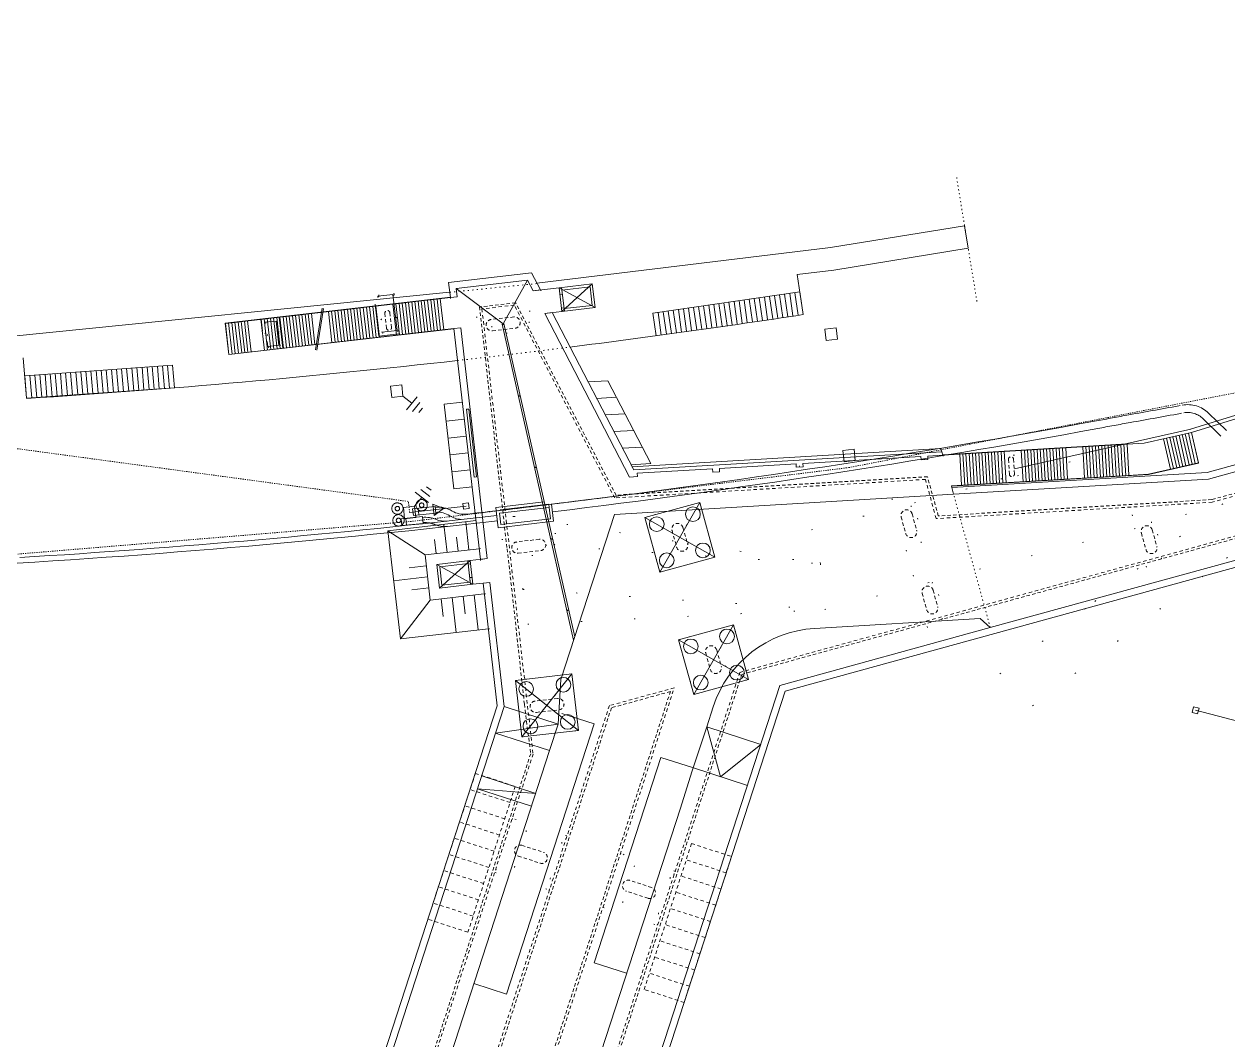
# Model space of a CAD drawing. Header units: metres. Extents: x 2698523 to 2699102, y 1261619 to 1261959.
# Drawn here: x 2698716.1 to 2698822.1, y 1261833.1 to 1261922.5 of the extents above; entities that cross this region are included whole.
import ezdxf

# ---------------------------------------------------------------- set-up
doc = ezdxf.new("R2010")
doc.units = ezdxf.units.M
for name, pattern in [('DGN Style 1', [4.594044, 0.007644, -4.5864]), ('DGN Style 2', [7.644, 4.5864, -3.0576]), ('DGN Style 3', [10.7016, 7.644, -3.0576]), ('DGN Style 4', [12.238044, 6.1152, -3.0576, 0.007644, -3.0576]), ('DGN Style 6', [14.538888, 0.007644, -3.0576, 5.3508, -3.0576, 0.007644, -3.0576]), ('LINIE_17', [0.25, 0, -0.25]), ('LINIE_21', [0.5, 0.3, -0.2]), ('LINIE_75', [0.55, 0.3, -0.25]), ('LINIE_9', [0.3, 0, -0.3]), ('PUNKT', [6.35, 0, -6.35]), ('VERDECKT', [9.525, 6.35, -3.175])]:
    doc.linetypes.add(name, pattern=pattern)
for name, color, linetype, lineweight, true_color in [('leitung', 7, 'Continuous', 5, 0x000000), ('masten', 7, 'Continuous', 5, 0x000000), ('querung_grueze', 7, 'Continuous', 5, 0x000000)]:
    doc.layers.add(name, color=color, linetype=linetype, lineweight=lineweight, true_color=true_color)

msp = doc.modelspace()

# ---------------------------------------------------------------- linework, layer by layer
at = {"layer": 'leitung', "linetype": 'DGN Style 2'}
for p, q in [((2698827.42, 1261881.46), (2698820.36, 1261888.31)), ((2698826.94, 1261880.97), (2698819.88, 1261887.81))]:
    msp.add_line(p, q, dxfattribs=at)
at = {"layer": 'leitung', "linetype": 'Continuous'}
for p, q in [((2698750.33, 1261879.89), (2698752.3, 1261880.1)), ((2698750.4, 1261879.29), (2698750.33, 1261879.89)), ((2698750.89, 1261879.35), (2698750.83, 1261879.94)), ((2698752.36, 1261879.5), (2698752.3, 1261880.1)), ((2698749.32, 1261879), (2698751.19, 1261879.2)), ((2698749.39, 1261878.4), (2698749.32, 1261879)), ((2698749.39, 1261878.4), (2698751.25, 1261878.6)), ((2698749.78, 1261878.44), (2698749.72, 1261879.04)), ((2698750.4, 1261879.29), (2698752.36, 1261879.5)), ((2698751.25, 1261878.6), (2698751.19, 1261879.2))]:
    msp.add_line(p, q, dxfattribs=at)
at = {"layer": 'leitung', "linetype": 'DGN Style 6', "ltscale": 0.005, "flags": 128}
for points in [[(2698788.7, 1261883.51), (2698825.41, 1261890.61), (2698860.37, 1261899.68), (2698890.02, 1261907.78), (2698919.22, 1261915.72)], [(2698788.73, 1261883.51), (2698788.7, 1261883.51), (2698750.19, 1261878.77), (2698710.41, 1261875.47), (2698710.27, 1261875.46)]]:
    msp.add_lwpolyline(points, dxfattribs=at)
at = {"layer": 'leitung', "linetype": 'DGN Style 3', "ltscale": 0.005, "flags": 128}
msp.add_lwpolyline([(2698750.07, 1261879.56), (2698749.96, 1261880.53), (2698709.73, 1261885.96)], dxfattribs=at)
at = {"layer": 'leitung', "linetype": 'Continuous', "flags": 128}
for points in [[(2698751.62, 1261880.2), (2698751.62, 1261880.25), (2698751.61, 1261880.3), (2698751.6, 1261880.35), (2698751.58, 1261880.4), (2698751.56, 1261880.45), (2698751.53, 1261880.49), (2698751.5, 1261880.53), (2698751.46, 1261880.57), (2698751.42, 1261880.6), (2698751.38, 1261880.63), (2698751.33, 1261880.65), (2698751.28, 1261880.67), (2698751.23, 1261880.69), (2698751.18, 1261880.7), (2698751.13, 1261880.7), (2698751.08, 1261880.7), (2698751.02, 1261880.69), (2698750.97, 1261880.68), (2698750.93, 1261880.66), (2698750.88, 1261880.63), (2698750.83, 1261880.61), (2698750.79, 1261880.57), (2698750.76, 1261880.54), (2698750.72, 1261880.5), (2698750.69, 1261880.45), (2698750.67, 1261880.41), (2698750.65, 1261880.36), (2698750.64, 1261880.31), (2698750.63, 1261880.26), (2698750.62, 1261880.2), (2698750.63, 1261880.15), (2698750.63, 1261880.1), (2698750.65, 1261880.05), (2698750.67, 1261880), (2698750.69, 1261879.95), (2698750.72, 1261879.91), (2698750.75, 1261879.87), (2698750.79, 1261879.83), (2698750.83, 1261879.8), (2698750.87, 1261879.77), (2698750.92, 1261879.74), (2698750.97, 1261879.73), (2698751.02, 1261879.71), (2698751.07, 1261879.7), (2698751.12, 1261879.7), (2698751.17, 1261879.7), (2698751.22, 1261879.71), (2698751.27, 1261879.72), (2698751.32, 1261879.74), (2698751.37, 1261879.76), (2698751.41, 1261879.79), (2698751.46, 1261879.83), (2698751.49, 1261879.86), (2698751.53, 1261879.9), (2698751.56, 1261879.95), (2698751.58, 1261879.99), (2698751.6, 1261880.04), (2698751.61, 1261880.09), (2698751.62, 1261880.14), (2698751.62, 1261880.2)], [(2698749.49, 1261879.9), (2698749.49, 1261879.95), (2698749.48, 1261880.01), (2698749.47, 1261880.06), (2698749.45, 1261880.11), (2698749.43, 1261880.15), (2698749.4, 1261880.2), (2698749.37, 1261880.24), (2698749.33, 1261880.28), (2698749.29, 1261880.31), (2698749.25, 1261880.34), (2698749.2, 1261880.36), (2698749.15, 1261880.38), (2698749.1, 1261880.39), (2698749.05, 1261880.4), (2698749, 1261880.41), (2698748.94, 1261880.4), (2698748.89, 1261880.4), (2698748.84, 1261880.38), (2698748.79, 1261880.37), (2698748.75, 1261880.34), (2698748.7, 1261880.31), (2698748.66, 1261880.28), (2698748.62, 1261880.24), (2698748.59, 1261880.2), (2698748.56, 1261880.16), (2698748.54, 1261880.11), (2698748.52, 1261880.07), (2698748.5, 1261880.01), (2698748.5, 1261879.96), (2698748.49, 1261879.91), (2698748.5, 1261879.86), (2698748.5, 1261879.81), (2698748.52, 1261879.76), (2698748.53, 1261879.71), (2698748.56, 1261879.66), (2698748.59, 1261879.62), (2698748.62, 1261879.58), (2698748.65, 1261879.54), (2698748.7, 1261879.5), (2698748.74, 1261879.48), (2698748.79, 1261879.45), (2698748.83, 1261879.43), (2698748.88, 1261879.42), (2698748.94, 1261879.41), (2698748.99, 1261879.41), (2698749.04, 1261879.41), (2698749.09, 1261879.42), (2698749.14, 1261879.43), (2698749.19, 1261879.45), (2698749.24, 1261879.47), (2698749.28, 1261879.5), (2698749.32, 1261879.53), (2698749.36, 1261879.57), (2698749.39, 1261879.61), (2698749.42, 1261879.65), (2698749.45, 1261879.7), (2698749.47, 1261879.75), (2698749.48, 1261879.8), (2698749.49, 1261879.85), (2698749.49, 1261879.9)], [(2698755.25, 1261880.4), (2698754.75, 1261880.34)], [(2698754.75, 1261880.34), (2698754.81, 1261879.85)], [(2698754.81, 1261879.85), (2698755.31, 1261879.9)], [(2698755.31, 1261879.9), (2698755.25, 1261880.4)], [(2698749.59, 1261878.89), (2698749.58, 1261878.94), (2698749.57, 1261878.99), (2698749.56, 1261879.04), (2698749.54, 1261879.09), (2698749.51, 1261879.14), (2698749.48, 1261879.18), (2698749.44, 1261879.22), (2698749.41, 1261879.25), (2698749.36, 1261879.28), (2698749.32, 1261879.31), (2698749.27, 1261879.33), (2698749.22, 1261879.35), (2698749.17, 1261879.36), (2698749.12, 1261879.37), (2698749.07, 1261879.37), (2698749.01, 1261879.36), (2698748.96, 1261879.35), (2698748.91, 1261879.33), (2698748.86, 1261879.31), (2698748.82, 1261879.29), (2698748.78, 1261879.26), (2698748.74, 1261879.22), (2698748.7, 1261879.18), (2698748.67, 1261879.14), (2698748.65, 1261879.1), (2698748.62, 1261879.05), (2698748.61, 1261879), (2698748.6, 1261878.95), (2698748.59, 1261878.89), (2698748.59, 1261878.84), (2698748.6, 1261878.79), (2698748.61, 1261878.74), (2698748.62, 1261878.69), (2698748.64, 1261878.64), (2698748.67, 1261878.6), (2698748.7, 1261878.55), (2698748.73, 1261878.51), (2698748.77, 1261878.48), (2698748.81, 1261878.45), (2698748.86, 1261878.42), (2698748.91, 1261878.4), (2698748.96, 1261878.38), (2698749.01, 1261878.37), (2698749.06, 1261878.37), (2698749.11, 1261878.37), (2698749.16, 1261878.37), (2698749.22, 1261878.38), (2698749.27, 1261878.4), (2698749.31, 1261878.42), (2698749.36, 1261878.45), (2698749.4, 1261878.48), (2698749.44, 1261878.51), (2698749.48, 1261878.55), (2698749.51, 1261878.59), (2698749.53, 1261878.64), (2698749.56, 1261878.68), (2698749.57, 1261878.73), (2698749.58, 1261878.79), (2698749.59, 1261878.84), (2698749.59, 1261878.89)]]:
    msp.add_lwpolyline(points, dxfattribs=at)
for points in [[(2698749.19, 1261879.9), (2698749.19, 1261879.94), (2698749.18, 1261879.98), (2698749.16, 1261880.01), (2698749.14, 1261880.04), (2698749.12, 1261880.06), (2698749.09, 1261880.08), (2698749.05, 1261880.1), (2698749.02, 1261880.1), (2698748.99, 1261880.1), (2698748.95, 1261880.1), (2698748.92, 1261880.09), (2698748.88, 1261880.07), (2698748.86, 1261880.05), (2698748.84, 1261880.02), (2698748.82, 1261879.99), (2698748.8, 1261879.96), (2698748.8, 1261879.92), (2698748.8, 1261879.89), (2698748.8, 1261879.86), (2698748.81, 1261879.82), (2698748.83, 1261879.79), (2698748.85, 1261879.77), (2698748.88, 1261879.74), (2698748.91, 1261879.73), (2698748.95, 1261879.71), (2698748.98, 1261879.71), (2698749.02, 1261879.71), (2698749.05, 1261879.72), (2698749.09, 1261879.73), (2698749.11, 1261879.75), (2698749.14, 1261879.78), (2698749.16, 1261879.8), (2698749.18, 1261879.83), (2698749.19, 1261879.87), (2698749.19, 1261879.9)], [(2698751.32, 1261880.2), (2698751.32, 1261880.23), (2698751.31, 1261880.27), (2698751.29, 1261880.3), (2698751.28, 1261880.33), (2698751.25, 1261880.35), (2698751.22, 1261880.37), (2698751.19, 1261880.39), (2698751.15, 1261880.4), (2698751.12, 1261880.4), (2698751.08, 1261880.39), (2698751.05, 1261880.38), (2698751.02, 1261880.37), (2698750.99, 1261880.34), (2698750.97, 1261880.32), (2698750.95, 1261880.29), (2698750.94, 1261880.25), (2698750.93, 1261880.22), (2698750.93, 1261880.19), (2698750.93, 1261880.15), (2698750.95, 1261880.11), (2698750.97, 1261880.09), (2698750.99, 1261880.06), (2698751.01, 1261880.04), (2698751.04, 1261880.02), (2698751.08, 1261880.01), (2698751.11, 1261880), (2698751.15, 1261880), (2698751.18, 1261880.01), (2698751.22, 1261880.03), (2698751.25, 1261880.05), (2698751.27, 1261880.07), (2698751.29, 1261880.1), (2698751.31, 1261880.13), (2698751.32, 1261880.16), (2698751.32, 1261880.2)], [(2698757.87, 1261878.22), (2698762.74, 1261878.79), (2698762.56, 1261880.28), (2698757.69, 1261879.71), (2698757.87, 1261878.22)], [(2698758.09, 1261878.5), (2698762.46, 1261879.01), (2698762.34, 1261880.01), (2698757.97, 1261879.49), (2698758.09, 1261878.5)], [(2698749.29, 1261878.88), (2698749.28, 1261878.91), (2698749.27, 1261878.95), (2698749.25, 1261878.98), (2698749.23, 1261879), (2698749.2, 1261879.03), (2698749.18, 1261879.04), (2698749.14, 1261879.06), (2698749.11, 1261879.06), (2698749.07, 1261879.06), (2698749.04, 1261879.06), (2698749, 1261879.04), (2698748.97, 1261879.03), (2698748.95, 1261879), (2698748.93, 1261878.97), (2698748.91, 1261878.94), (2698748.9, 1261878.91), (2698748.89, 1261878.87), (2698748.89, 1261878.84), (2698748.9, 1261878.81), (2698748.92, 1261878.77), (2698748.94, 1261878.74), (2698748.96, 1261878.72), (2698748.99, 1261878.7), (2698749.02, 1261878.68), (2698749.06, 1261878.67), (2698749.09, 1261878.67), (2698749.13, 1261878.67), (2698749.16, 1261878.68), (2698749.19, 1261878.7), (2698749.22, 1261878.72), (2698749.25, 1261878.74), (2698749.26, 1261878.77), (2698749.28, 1261878.8), (2698749.28, 1261878.84), (2698749.29, 1261878.88)]]:
    msp.add_lwpolyline(points, close=True, dxfattribs=at)
at = {"layer": 'leitung', "linetype": 'DGN Style 2', "flags": 128}
for points in [[(2698757.69, 1261879.71), (2698757.66, 1261880.01), (2698762.53, 1261880.58), (2698762.56, 1261880.28)], [(2698762.34, 1261880.01), (2698762.31, 1261880.3), (2698757.94, 1261879.79), (2698757.97, 1261879.49)]]:
    msp.add_lwpolyline(points, dxfattribs=at)
at = {"layer": 'leitung', "linetype": 'DGN Style 2'}
for centre, radius, start, end in [((2698667.6, 1262661.52), 786.98, 280.46138, 280.67223), ((2698677.61, 1262652.09), 775.9, 280.07453, 280.42816), ((2698677.61, 1262652.09), 776.59, 280.07517, 280.42816), ((2698667.6, 1262661.52), 787.66, 280.46138, 280.67234), ((2698753.16, 1261880.53), 2.21, 245.7689, 276.2524)]:
    msp.add_arc(centre, radius, start, end, dxfattribs=at)
at = {"layer": 'leitung', "linetype": 'DGN Style 2', "extrusion": (0, 0, -1)}
for centre, radius, start, end in [((-2698818.53, 1261886.41), 2.64, 79.5718, 134.1136), ((-2698818.53, 1261886.41), 1.95, 79.5718, 134.1136), ((-2698751.45, 1261876.73), 1.95, 101.9893, 114.2311)]:
    msp.add_arc(centre, radius, start, end, dxfattribs=at)
at = {"layer": 'leitung', "linetype": 'Continuous'}
for centre, radius, start, end in [((2698667.6, 1262661.52), 786.98, 276.93076, 280.46138), ((2698667.6, 1262661.52), 787.66, 276.9306, 280.46138), ((2698667.6, 1262661.52), 786.98, 276.38074, 276.57401), ((2698667.6, 1262661.52), 787.88, 272.91565, 276.57421), ((2698667.6, 1262661.52), 787.4, 273.50665, 276.57411), ((2698753.17, 1261880.74), 1.95, 246.8381, 276.2546)]:
    msp.add_arc(centre, radius, start, end, dxfattribs=at)
at = {"layer": 'leitung', "linetype": 'Continuous', "extrusion": (0, 0, -1)}
for centre, radius, start, end in [((-2698752.56, 1261877.63), 2.41, 83.913, 121.4498), ((-2698754.84, 1261881.35), 1.95, 263.6193, 301.4498), ((-2698751.45, 1261876.73), 2.41, 83.913, 113.1619), ((-2698751.45, 1261876.73), 1.95, 83.913, 101.9893), ((-2698752.56, 1261877.63), 1.95, 83.913, 122.6681), ((-2698754.81, 1261881.14), 2.21, 275.8428, 302.6681)]:
    msp.add_arc(centre, radius, start, end, dxfattribs=at)
at = {"layer": 'masten', "linetype": 'Continuous'}
for p, q in [((2698749.8, 1261888.58), (2698750.73, 1261889.75)), ((2698750.33, 1261888.46), (2698750.96, 1261889.24)), ((2698750.88, 1261888.35), (2698751.2, 1261888.74)), ((2698751.96, 1261881.51), (2698751.56, 1261881.83)), ((2698751.72, 1261880.43), (2698750.55, 1261881.36)), ((2698751.84, 1261880.97), (2698751.06, 1261881.59)), ((2698750.06, 1261879.56), (2698755.03, 1261880.12))]:
    msp.add_line(p, q, dxfattribs=at)
at = {"layer": 'masten'}
msp.add_line((2698825.02, 1261860.64), (2698819.22, 1261862.15), dxfattribs=at)
at = {"layer": 'masten', "linetype": 'Continuous', "flags": 128}
for points in [[(2698786.72, 1261894.7), (2698787.71, 1261894.81), (2698787.61, 1261895.8), (2698786.61, 1261895.69), (2698786.72, 1261894.7)], [(2698748.49, 1261889.69), (2698749.48, 1261889.79), (2698749.38, 1261890.79), (2698748.38, 1261890.68), (2698748.49, 1261889.69)], [(2698788.29, 1261884.02), (2698789.28, 1261884.13), (2698789.18, 1261885.12), (2698788.18, 1261885.02), (2698788.29, 1261884.02)], [(2698749.62, 1261879.01), (2698750.62, 1261879.12), (2698750.51, 1261880.11), (2698749.52, 1261880), (2698749.62, 1261879.01)], [(2698753.04, 1261879.9), (2698752.12, 1261880.3), (2698752.23, 1261879.3), (2698753.04, 1261879.9)]]:
    msp.add_lwpolyline(points, close=True, dxfattribs=at)
for points in [[(2698749.48, 1261889.79), (2698750.26, 1261889.17)], [(2698750.51, 1261880.11), (2698751.13, 1261880.89)], [(2698752.98, 1261879.89), (2698752.98, 1261879.89)], [(2698752.98, 1261879.89), (2698752.98, 1261879.89)], [(2698819.04, 1261862.46), (2698818.91, 1261861.97)], [(2698818.91, 1261861.97), (2698819.39, 1261861.84)], [(2698819.53, 1261862.33), (2698819.04, 1261862.46)], [(2698819.39, 1261861.84), (2698819.53, 1261862.33)]]:
    msp.add_lwpolyline(points, dxfattribs=at)
at = {"layer": 'querung_grueze', "linetype": 'LINIE_17'}
for p, q in [((2698798.89, 1261904.8), (2698798.16, 1261909.29)), ((2698798.89, 1261904.8), (2698799.98, 1261898.14)), ((2698801.16, 1261869.43), (2698797.93, 1261881.16))]:
    msp.add_line(p, q, dxfattribs=at)
at = {"layer": 'querung_grueze', "linetype": 'Continuous'}
for p, q in [((2698799.22, 1261902.83), (2698798.89, 1261904.8)), ((2698753.5, 1261899.81), (2698760.79, 1261900.65)), ((2698753.65, 1261898.48), (2698753.5, 1261899.81)), ((2698754.16, 1261899.28), (2698760.45, 1261900)), ((2698758.29, 1261896.16), (2698760.45, 1261900)), ((2698760.45, 1261900), (2698760.93, 1261899.08)), ((2698760.79, 1261900.65), (2698761.57, 1261899.15)), ((2698784.68, 1261896.98), (2698784.17, 1261900.51)), ((2698882.09, 1261900.11), (2698820.25, 1261883.08)), ((2698714.61, 1261895.03), (2698753.59, 1261898.94)), ((2698758.29, 1261896.16), (2698754.16, 1261899.28)), ((2698754.16, 1261899.28), (2698754.24, 1261898.54)), ((2698763.21, 1261899.34), (2698760.93, 1261899.08)), ((2698760.93, 1261899.08), (2698761.57, 1261899.15)), ((2698763.51, 1261898.75), (2698763.28, 1261898.73)), ((2698763.31, 1261898.73), (2698763.51, 1261898.75)), ((2698763.68, 1261897.28), (2698763.44, 1261899.37)), ((2698771.48, 1261897.1), (2698784.4, 1261898.97)), ((2698782.61, 1261898.71), (2698782.9, 1261896.73)), ((2698783.06, 1261898.77), (2698783.35, 1261896.79)), ((2698783.51, 1261898.84), (2698783.79, 1261896.86)), ((2698783.95, 1261898.9), (2698784.24, 1261896.92)), ((2698784.4, 1261898.97), (2698784.68, 1261896.99)), ((2698882.25, 1261899.53), (2698820.35, 1261882.49)), ((2698733.84, 1261896.22), (2698753.65, 1261898.5)), ((2698733.86, 1261896.2), (2698753.65, 1261898.48)), ((2698753.65, 1261898.48), (2698754.24, 1261898.54)), ((2698775.49, 1261897.68), (2698775.77, 1261895.7)), ((2698775.93, 1261897.74), (2698776.22, 1261895.76)), ((2698776.38, 1261897.81), (2698776.67, 1261895.83)), ((2698776.82, 1261897.87), (2698777.11, 1261895.89)), ((2698777.27, 1261897.94), (2698777.56, 1261895.96)), ((2698777.72, 1261898), (2698778, 1261896.02)), ((2698778.16, 1261898.06), (2698778.45, 1261896.08)), ((2698778.61, 1261898.13), (2698778.89, 1261896.15)), ((2698779.05, 1261898.19), (2698779.34, 1261896.21)), ((2698779.5, 1261898.26), (2698779.78, 1261896.28)), ((2698779.94, 1261898.32), (2698780.23, 1261896.34)), ((2698780.39, 1261898.39), (2698780.67, 1261896.41)), ((2698780.83, 1261898.45), (2698781.12, 1261896.47)), ((2698781.28, 1261898.51), (2698781.56, 1261896.54)), ((2698781.72, 1261898.58), (2698782.01, 1261896.6)), ((2698782.17, 1261898.64), (2698782.46, 1261896.66)), ((2698737.26, 1261896.59), (2698737.57, 1261893.86)), ((2698737.54, 1261896.63), (2698737.85, 1261893.89)), ((2698737.82, 1261896.66), (2698738.13, 1261893.93)), ((2698738.09, 1261896.69), (2698738.41, 1261893.96)), ((2698738.37, 1261896.72), (2698738.68, 1261893.99)), ((2698738.65, 1261896.75), (2698738.96, 1261894.02)), ((2698738.93, 1261896.79), (2698739.24, 1261894.05)), ((2698739.2, 1261896.82), (2698739.52, 1261894.09)), ((2698739.48, 1261896.85), (2698739.8, 1261894.12)), ((2698739.76, 1261896.88), (2698740.07, 1261894.15)), ((2698740.04, 1261896.91), (2698740.35, 1261894.18)), ((2698740.32, 1261896.95), (2698740.63, 1261894.21)), ((2698740.59, 1261896.98), (2698740.91, 1261894.25)), ((2698740.87, 1261897.01), (2698741.19, 1261894.28)), ((2698741.15, 1261897.04), (2698741.46, 1261894.31)), ((2698741.43, 1261897.07), (2698741.74, 1261894.34)), ((2698763.45, 1261897.26), (2698761.96, 1261897.08)), ((2698761.96, 1261897.08), (2698762.6, 1261897.16)), ((2698761.96, 1261897.08), (2698769.42, 1261882.68)), ((2698762.6, 1261897.16), (2698769.78, 1261883.3)), ((2698763.64, 1261897.58), (2698763.42, 1261897.55)), ((2698771.48, 1261897.1), (2698771.77, 1261895.12)), ((2698771.93, 1261897.16), (2698772.21, 1261895.18)), ((2698772.37, 1261897.23), (2698772.66, 1261895.25)), ((2698772.82, 1261897.29), (2698773.1, 1261895.31)), ((2698773.26, 1261897.36), (2698773.55, 1261895.38)), ((2698773.71, 1261897.42), (2698773.99, 1261895.44)), ((2698774.15, 1261897.48), (2698774.44, 1261895.51)), ((2698774.6, 1261897.55), (2698774.88, 1261895.57)), ((2698775.04, 1261897.61), (2698775.33, 1261895.63)), ((2698733.84, 1261896.22), (2698734.15, 1261893.45)), ((2698733.86, 1261896.2), (2698734.17, 1261893.47)), ((2698734.14, 1261896.24), (2698734.45, 1261893.5)), ((2698734.15, 1261893.45), (2698753.96, 1261895.72)), ((2698734.17, 1261893.47), (2698753.96, 1261895.74)), ((2698734.42, 1261896.27), (2698734.73, 1261893.54)), ((2698734.7, 1261896.3), (2698735.01, 1261893.57)), ((2698734.97, 1261896.33), (2698735.29, 1261893.6)), ((2698735.25, 1261896.36), (2698735.57, 1261893.63)), ((2698735.53, 1261896.4), (2698735.84, 1261893.66)), ((2698735.81, 1261896.43), (2698736.12, 1261893.7)), ((2698736.98, 1261896.56), (2698737.29, 1261893.83)), ((2698754.56, 1261895.81), (2698753.96, 1261895.74)), ((2698756.3, 1261875.43), (2698753.96, 1261895.74)), ((2698754.56, 1261895.81), (2698756.89, 1261875.5)), ((2698758.22, 1261896.14), (2698764.49, 1261868.33)), ((2698758.37, 1261896.18), (2698764.59, 1261868.61)), ((2698716.37, 1261889.61), (2698716.06, 1261893.17)), ((2698729.21, 1261892.53), (2698716.2, 1261891.6)), ((2698727.14, 1261890.38), (2698726.97, 1261892.37)), ((2698727.59, 1261890.41), (2698727.42, 1261892.41)), ((2698728.04, 1261890.44), (2698727.87, 1261892.44)), ((2698728.49, 1261890.48), (2698728.32, 1261892.47)), ((2698728.94, 1261890.51), (2698728.77, 1261892.5)), ((2698729.39, 1261890.54), (2698729.21, 1261892.53)), ((2698716.37, 1261889.61), (2698716.2, 1261891.6)), ((2698716.82, 1261889.64), (2698716.65, 1261891.63)), ((2698717.27, 1261889.67), (2698717.09, 1261891.66)), ((2698717.71, 1261889.7), (2698717.54, 1261891.7)), ((2698718.16, 1261889.74), (2698717.99, 1261891.73)), ((2698718.61, 1261889.77), (2698718.44, 1261891.76)), ((2698719.06, 1261889.8), (2698718.89, 1261891.79)), ((2698719.51, 1261889.83), (2698719.34, 1261891.83)), ((2698719.96, 1261889.86), (2698719.79, 1261891.86)), ((2698720.41, 1261889.9), (2698720.24, 1261891.89)), ((2698720.86, 1261889.93), (2698720.69, 1261891.92)), ((2698721.31, 1261889.96), (2698721.13, 1261891.95)), ((2698721.75, 1261889.99), (2698721.58, 1261891.99)), ((2698722.2, 1261890.03), (2698722.03, 1261892.02)), ((2698722.65, 1261890.06), (2698722.48, 1261892.05)), ((2698723.1, 1261890.09), (2698722.93, 1261892.08)), ((2698723.55, 1261890.12), (2698723.38, 1261892.12)), ((2698724, 1261890.15), (2698723.83, 1261892.15)), ((2698724.45, 1261890.19), (2698724.28, 1261892.18)), ((2698724.9, 1261890.22), (2698724.73, 1261892.21)), ((2698725.35, 1261890.25), (2698725.17, 1261892.24)), ((2698725.79, 1261890.28), (2698725.62, 1261892.28)), ((2698726.24, 1261890.32), (2698726.07, 1261892.31)), ((2698726.69, 1261890.35), (2698726.52, 1261892.34)), ((2698884.4, 1261891.72), (2698783.12, 1261863.84)), ((2698884.24, 1261892.3), (2698801.16, 1261869.43)), ((2698716.37, 1261889.61), (2698729.39, 1261890.54)), ((2698765.76, 1261891.05), (2698767.52, 1261891.16)), ((2698765.76, 1261891.05), (2698767.52, 1261891.16)), ((2698767.52, 1261891.16), (2698771.3, 1261883.87)), ((2698767.52, 1261891.16), (2698771.3, 1261883.87)), ((2698753.12, 1261889.09), (2698754.71, 1261889.27)), ((2698768.28, 1261889.7), (2698766.52, 1261889.59)), ((2698768.28, 1261889.7), (2698766.52, 1261889.59)), ((2698753.97, 1261881.64), (2698753.12, 1261889.09)), ((2698755.27, 1261888.66), (2698755.07, 1261888.64)), ((2698755.07, 1261888.64), (2698755.76, 1261882.68)), ((2698755.96, 1261882.7), (2698755.27, 1261888.66)), ((2698769.03, 1261888.24), (2698767.27, 1261888.14)), ((2698769.03, 1261888.24), (2698767.27, 1261888.14)), ((2698753.29, 1261887.6), (2698754.88, 1261887.78)), ((2698753.46, 1261886.11), (2698755.05, 1261886.29)), ((2698769.79, 1261886.78), (2698768.03, 1261886.68)), ((2698769.79, 1261886.78), (2698768.03, 1261886.68)), ((2698814.69, 1261885.66), (2698818.86, 1261886.6)), ((2698817.01, 1261883.37), (2698816.4, 1261886.05)), ((2698817.28, 1261883.43), (2698816.67, 1261886.11)), ((2698817.56, 1261883.49), (2698816.95, 1261886.17)), ((2698817.83, 1261883.55), (2698817.22, 1261886.23)), ((2698818.1, 1261883.61), (2698817.49, 1261886.3)), ((2698818.37, 1261883.68), (2698817.77, 1261886.36)), ((2698818.65, 1261883.74), (2698818.04, 1261886.42)), ((2698818.92, 1261883.8), (2698818.31, 1261886.48)), ((2698819.19, 1261883.86), (2698818.59, 1261886.54)), ((2698819.47, 1261883.92), (2698818.86, 1261886.6)), ((2698770.54, 1261885.32), (2698768.78, 1261885.22)), ((2698770.54, 1261885.32), (2698768.78, 1261885.22)), ((2698796.82, 1261885.2), (2698769.63, 1261883.59)), ((2698796.98, 1261884.61), (2698796.82, 1261885.2)), ((2698813.2, 1261885.59), (2698796.98, 1261884.63)), ((2698813.2, 1261885.57), (2698796.98, 1261884.61)), ((2698804.04, 1261882.27), (2698803.88, 1261885.02)), ((2698804.32, 1261882.29), (2698804.16, 1261885.04)), ((2698804.6, 1261882.31), (2698804.44, 1261885.05)), ((2698804.88, 1261882.32), (2698804.71, 1261885.07)), ((2698805.16, 1261882.34), (2698804.99, 1261885.09)), ((2698805.44, 1261882.36), (2698805.27, 1261885.1)), ((2698805.72, 1261882.37), (2698805.55, 1261885.12)), ((2698806, 1261882.39), (2698805.83, 1261885.13)), ((2698806.27, 1261882.41), (2698806.11, 1261885.15)), ((2698806.55, 1261882.42), (2698806.39, 1261885.17)), ((2698806.83, 1261882.44), (2698806.67, 1261885.18)), ((2698807.11, 1261882.46), (2698806.95, 1261885.2)), ((2698807.39, 1261882.47), (2698807.23, 1261885.22)), ((2698807.67, 1261882.49), (2698807.51, 1261885.23)), ((2698807.95, 1261882.51), (2698807.79, 1261885.25)), ((2698809.45, 1261882.59), (2698809.29, 1261885.34)), ((2698809.73, 1261882.61), (2698809.57, 1261885.36)), ((2698810.01, 1261882.63), (2698809.85, 1261885.37)), ((2698810.29, 1261882.64), (2698810.13, 1261885.39)), ((2698810.57, 1261882.66), (2698810.4, 1261885.41)), ((2698810.85, 1261882.68), (2698810.68, 1261885.42)), ((2698811.13, 1261882.69), (2698810.96, 1261885.44)), ((2698811.41, 1261882.71), (2698811.24, 1261885.46)), ((2698811.69, 1261882.73), (2698811.52, 1261885.47)), ((2698811.96, 1261882.74), (2698811.8, 1261885.49)), ((2698812.24, 1261882.76), (2698812.08, 1261885.51)), ((2698812.52, 1261882.78), (2698812.36, 1261885.52)), ((2698812.8, 1261882.79), (2698812.64, 1261885.54)), ((2698813.08, 1261882.81), (2698812.92, 1261885.56)), ((2698814.69, 1261885.66), (2698813.2, 1261885.57)), ((2698813.2, 1261885.57), (2698813.2, 1261885.59)), ((2698813.36, 1261882.83), (2698813.2, 1261885.57)), ((2698753.63, 1261884.62), (2698755.22, 1261884.8)), ((2698796.9, 1261884.91), (2698769.78, 1261883.3)), ((2698795.05, 1261884.5), (2698784.67, 1261883.88)), ((2698784.69, 1261883.58), (2698784.67, 1261883.88)), ((2698795.07, 1261884.2), (2698795.05, 1261884.5)), ((2698795.67, 1261884.23), (2698795.07, 1261884.2)), ((2698796.98, 1261884.61), (2698795.65, 1261884.53)), ((2698795.67, 1261884.23), (2698795.65, 1261884.53)), ((2698798.63, 1261881.95), (2698798.47, 1261884.7)), ((2698798.91, 1261881.97), (2698798.75, 1261884.71)), ((2698799.19, 1261881.99), (2698799.02, 1261884.73)), ((2698799.47, 1261882), (2698799.3, 1261884.75)), ((2698799.75, 1261882.02), (2698799.58, 1261884.76)), ((2698800.03, 1261882.04), (2698799.86, 1261884.78)), ((2698800.31, 1261882.05), (2698800.14, 1261884.8)), ((2698800.58, 1261882.07), (2698800.42, 1261884.81)), ((2698800.86, 1261882.09), (2698800.7, 1261884.83)), ((2698801.14, 1261882.1), (2698800.98, 1261884.85)), ((2698801.42, 1261882.12), (2698801.26, 1261884.86)), ((2698801.7, 1261882.14), (2698801.54, 1261884.88)), ((2698801.98, 1261882.15), (2698801.82, 1261884.9)), ((2698802.26, 1261882.17), (2698802.1, 1261884.91)), ((2698802.54, 1261882.18), (2698802.38, 1261884.93)), ((2698815.08, 1261882.93), (2698819.47, 1261883.92)), ((2698815.08, 1261882.91), (2698819.47, 1261883.9)), ((2698819.47, 1261883.92), (2698819.47, 1261883.9)), ((2698753.8, 1261883.13), (2698755.39, 1261883.31)), ((2698771.3, 1261883.87), (2698769.54, 1261883.76)), ((2698771.3, 1261883.87), (2698769.54, 1261883.76)), ((2698776.72, 1261883.41), (2698770.09, 1261883.02)), ((2698770.11, 1261882.72), (2698770.09, 1261883.02)), ((2698776.74, 1261883.11), (2698776.72, 1261883.41)), ((2698777.34, 1261883.14), (2698776.74, 1261883.11)), ((2698784.07, 1261883.84), (2698777.32, 1261883.44)), ((2698777.34, 1261883.14), (2698777.32, 1261883.44)), ((2698784.09, 1261883.54), (2698784.07, 1261883.84)), ((2698784.69, 1261883.58), (2698784.09, 1261883.54)), ((2698813.25, 1261882.82), (2698797.73, 1261881.9)), ((2698815.08, 1261882.91), (2698797.74, 1261881.88)), ((2698820.25, 1261883.08), (2698797.77, 1261881.75)), ((2698820.25, 1261883.08), (2698797.77, 1261881.75)), ((2698813.25, 1261882.82), (2698815.08, 1261882.93)), ((2698755.56, 1261881.82), (2698753.97, 1261881.64)), ((2698755.76, 1261882.68), (2698755.96, 1261882.7)), ((2698770.11, 1261882.72), (2698769.42, 1261882.68)), ((2698797.73, 1261881.9), (2698797.77, 1261881.75)), ((2698820.35, 1261882.49), (2698797.93, 1261881.16)), ((2698797.93, 1261881.16), (2698768.09, 1261879.39)), ((2698797.77, 1261881.75), (2698797.93, 1261881.16)), ((2698763.37, 1261864.86), (2698768.09, 1261879.39)), ((2698756.89, 1261875.5), (2698755.4, 1261875.33)), ((2698756.3, 1261875.43), (2698756.89, 1261875.5)), ((2698755.18, 1261875.3), (2698755.42, 1261873.22)), ((2698755.21, 1261875), (2698755.44, 1261875.03)), ((2698755.35, 1261873.83), (2698755.57, 1261873.86)), ((2698755.55, 1261873.85), (2698755.35, 1261873.83)), ((2698757.13, 1261873.41), (2698755.64, 1261873.24)), ((2698757.13, 1261873.41), (2698756.54, 1261873.34)), ((2698757.78, 1261862.54), (2698756.54, 1261873.34)), ((2698758.39, 1261862.48), (2698757.13, 1261873.41)), ((2698800.28, 1261870.22), (2698785.7, 1261869.36)), ((2698800.28, 1261870.22), (2698801.16, 1261869.43)), ((2698801.16, 1261869.43), (2698782.65, 1261864.33)), ((2698763.14, 1261860.94), (2698763.37, 1261864.86)), ((2698782.65, 1261864.33), (2698762.22, 1261801.46)), ((2698783.12, 1261863.84), (2698762.78, 1261801.24)), ((2698757.78, 1261862.54), (2698740.55, 1261809.52)), ((2698758.39, 1261862.48), (2698741.11, 1261809.31)), ((2698763.14, 1261860.94), (2698758.39, 1261862.48)), ((2698763.14, 1261860.94), (2698758.39, 1261862.48)), ((2698766.3, 1261860.95), (2698763.45, 1261861.88)), ((2698776.78, 1261862.46), (2698776.21, 1261860.69)), ((2698757.63, 1261860.14), (2698763.14, 1261860.94)), ((2698758.58, 1261837.17), (2698766.3, 1261860.95)), ((2698763.14, 1261860.94), (2698762.38, 1261858.6)), ((2698776.21, 1261860.69), (2698774.91, 1261856.72)), ((2698780.96, 1261859.15), (2698776.21, 1261860.69)), ((2698777.41, 1261856.3), (2698776.21, 1261860.69)), ((2698762.38, 1261858.6), (2698757.63, 1261860.14)), ((2698762.38, 1261858.6), (2698731.78, 1261764.39)), ((2698777.41, 1261856.3), (2698780.96, 1261859.15)), ((2698766.31, 1261839.93), (2698772.18, 1261858)), ((2698772.18, 1261858), (2698775.03, 1261857.08)), ((2698761.16, 1261854.84), (2698756.41, 1261856.38)), ((2698773.89, 1261853.55), (2698774.91, 1261856.72)), ((2698779.79, 1261855.53), (2698775.03, 1261857.08)), ((2698760.79, 1261853.7), (2698756.04, 1261855.24)), ((2698756.04, 1261855.24), (2698761.16, 1261854.84)), ((2698773.89, 1261853.55), (2698716.43, 1261676.69)), ((2698769.16, 1261839.01), (2698766.31, 1261839.93)), ((2698755.73, 1261838.1), (2698758.58, 1261837.17))]:
    msp.add_line(p, q, dxfattribs=at)
at = {"layer": 'querung_grueze', "linetype": 'LINIE_9'}
msp.add_line((2698753.59, 1261898.94), (2698761.28, 1261899.71), dxfattribs=at)
at = {"layer": 'querung_grueze', "linetype": 'PUNKT'}
for p, q in [((2698761.57, 1261899.15), (2698762.6, 1261897.16)), ((2698753.65, 1261898.48), (2698753.96, 1261895.74)), ((2698758.29, 1261896.16), (2698764.54, 1261868.47)), ((2698795.37, 1261884.21), (2698795.35, 1261884.51)), ((2698796.98, 1261884.61), (2698797.73, 1261881.9)), ((2698784.39, 1261883.56), (2698784.37, 1261883.86)), ((2698756.3, 1261875.43), (2698756.54, 1261873.34))]:
    msp.add_line(p, q, dxfattribs=at)
at = {"layer": 'querung_grueze', "linetype": 'VERDECKT'}
for p, q in [((2698763.21, 1261899.34), (2698766.38, 1261897.59)), ((2698763.45, 1261897.26), (2698766.14, 1261899.68)), ((2698755.64, 1261873.24), (2698752.47, 1261874.99)), ((2698755.4, 1261875.33), (2698752.71, 1261872.9))]:
    msp.add_line(p, q, dxfattribs=at)
at = {"layer": 'querung_grueze', "linetype": 'DGN Style 4'}
for p, q in [((2698746.54, 1261897.66), (2698746.85, 1261894.93)), ((2698746.82, 1261897.69), (2698747.13, 1261894.96)), ((2698747.09, 1261897.72), (2698747.41, 1261894.99)), ((2698748.58, 1261897.89), (2698748.9, 1261895.16)), ((2698748.86, 1261897.93), (2698749.17, 1261895.19)), ((2698749.14, 1261897.96), (2698749.45, 1261895.23)), ((2698749.42, 1261897.99), (2698749.73, 1261895.26)), ((2698749.69, 1261898.02), (2698750.01, 1261895.29)), ((2698749.97, 1261898.05), (2698750.29, 1261895.32)), ((2698750.25, 1261898.09), (2698750.56, 1261895.35)), ((2698750.53, 1261898.12), (2698750.84, 1261895.39)), ((2698750.81, 1261898.15), (2698751.12, 1261895.42)), ((2698751.09, 1261898.18), (2698751.4, 1261895.45)), ((2698751.36, 1261898.21), (2698751.68, 1261895.48)), ((2698751.64, 1261898.25), (2698751.96, 1261895.51)), ((2698751.92, 1261898.28), (2698752.23, 1261895.55)), ((2698752.2, 1261898.31), (2698752.51, 1261895.58)), ((2698752.48, 1261898.34), (2698752.79, 1261895.61)), ((2698752.75, 1261898.37), (2698753.07, 1261895.64)), ((2698742.38, 1261897.54), (2698741.78, 1261893.87)), ((2698742.49, 1261897.52), (2698741.89, 1261893.86)), ((2698742.92, 1261897.24), (2698743.23, 1261894.51)), ((2698743.2, 1261897.28), (2698743.51, 1261894.54)), ((2698743.48, 1261897.31), (2698743.79, 1261894.58)), ((2698743.76, 1261897.34), (2698744.07, 1261894.61)), ((2698744.03, 1261897.37), (2698744.35, 1261894.64)), ((2698744.31, 1261897.4), (2698744.63, 1261894.67)), ((2698744.59, 1261897.44), (2698744.9, 1261894.7)), ((2698744.87, 1261897.47), (2698745.18, 1261894.74)), ((2698745.15, 1261897.5), (2698745.46, 1261894.77)), ((2698745.42, 1261897.53), (2698745.74, 1261894.8)), ((2698745.7, 1261897.56), (2698746.02, 1261894.83)), ((2698745.98, 1261897.6), (2698746.29, 1261894.86)), ((2698746.26, 1261897.63), (2698746.57, 1261894.9))]:
    msp.add_line(p, q, dxfattribs=at)
at = {"layer": 'querung_grueze', "linetype": 'LINIE_21'}
for p, q in [((2698759.39, 1261898.01), (2698756.22, 1261897.65)), ((2698756.22, 1261897.65), (2698758.64, 1261876.37)), ((2698768.23, 1261881.09), (2698759.39, 1261898.01)), ((2698748.03, 1261895.79), (2698747.88, 1261897.08)), ((2698748.33, 1261897.14), (2698748.48, 1261895.84)), ((2698759.23, 1261896.77), (2698757.24, 1261896.54)), ((2698880.75, 1261897.24), (2698820.64, 1261880.69)), ((2698757.36, 1261895.55), (2698759.34, 1261895.78)), ((2698881.77, 1261893.53), (2698779.29, 1261865.31)), ((2698802.84, 1261882.93), (2698802.76, 1261884.23)), ((2698803.21, 1261884.25), (2698803.29, 1261882.96)), ((2698795.63, 1261882.71), (2698768.23, 1261881.09)), ((2698796.58, 1261879.26), (2698795.63, 1261882.71)), ((2698820.64, 1261880.69), (2698796.58, 1261879.26)), ((2698793.31, 1261879.16), (2698793.71, 1261877.72)), ((2698794.28, 1261879.43), (2698794.68, 1261877.98)), ((2698773.16, 1261877.97), (2698773.56, 1261876.52)), ((2698774.12, 1261878.23), (2698774.52, 1261876.79)), ((2698814.45, 1261877.75), (2698814.84, 1261876.31)), ((2698815.41, 1261878.02), (2698815.81, 1261876.57)), ((2698761.48, 1261877.2), (2698759.49, 1261876.97)), ((2698758.64, 1261876.37), (2698759.21, 1261871.44)), ((2698759.61, 1261875.98), (2698761.59, 1261876.21)), ((2698795.16, 1261872.44), (2698795.56, 1261871)), ((2698796.13, 1261872.71), (2698796.53, 1261871.26)), ((2698759.21, 1261871.44), (2698760.16, 1261862.69)), ((2698776.12, 1261867.2), (2698776.52, 1261865.75)), ((2698777.09, 1261867.47), (2698777.48, 1261866.02)), ((2698779.29, 1261865.31), (2698738.24, 1261738.96)), ((2698741.25, 1261766.05), (2698773.01, 1261863.8)), ((2698773.01, 1261863.8), (2698767.82, 1261862.37)), ((2698763.09, 1261863.19), (2698761.1, 1261862.96)), ((2698767.82, 1261862.37), (2698736.97, 1261767.44)), ((2698760.16, 1261862.69), (2698760.72, 1261858.33)), ((2698761.22, 1261861.97), (2698763.2, 1261862.19)), ((2698760.72, 1261858.33), (2698730.53, 1261765.4)), ((2698759.94, 1261850.27), (2698761.84, 1261849.65)), ((2698759.63, 1261849.32), (2698761.53, 1261848.7)), ((2698771.35, 1261846.56), (2698769.45, 1261847.18)), ((2698771.04, 1261845.61), (2698769.14, 1261846.23))]:
    msp.add_line(p, q, dxfattribs=at)
at = {"layer": 'querung_grueze', "linetype": 'LINIE_75'}
for p, q in [((2698759.28, 1261897.81), (2698756.43, 1261897.48)), ((2698768.11, 1261880.84), (2698759.28, 1261897.81)), ((2698756.43, 1261897.48), (2698760.93, 1261858.3)), ((2698880.81, 1261897.01), (2698820.68, 1261880.46)), ((2698881.72, 1261893.73), (2698779.12, 1261865.49)), ((2698795.45, 1261882.47), (2698768.11, 1261880.84)), ((2698796.4, 1261879.02), (2698795.45, 1261882.47)), ((2698820.68, 1261880.46), (2698796.4, 1261879.02)), ((2698779.12, 1261865.49), (2698738.04, 1261739.02)), ((2698741.4, 1261765.77), (2698773.35, 1261864.13)), ((2698773.35, 1261864.13), (2698767.64, 1261862.56)), ((2698767.64, 1261862.56), (2698736.69, 1261767.3)), ((2698760.93, 1261858.3), (2698730.74, 1261765.37)), ((2698751.67, 1261843.76), (2698755.85, 1261856.6)), ((2698755.85, 1261856.6), (2698759.36, 1261855.45)), ((2698759.36, 1261855.45), (2698755.19, 1261842.62)), ((2698758.9, 1261854.03), (2698755.38, 1261855.17)), ((2698758.44, 1261852.6), (2698754.92, 1261853.74)), ((2698757.97, 1261851.17), (2698754.46, 1261852.32)), ((2698757.51, 1261849.75), (2698753.99, 1261850.89)), ((2698774.87, 1261850.42), (2698770.7, 1261837.58)), ((2698774.87, 1261850.42), (2698778.39, 1261849.28)), ((2698757.05, 1261848.32), (2698753.53, 1261849.46)), ((2698778.39, 1261849.28), (2698774.22, 1261836.44)), ((2698777.92, 1261847.85), (2698774.4, 1261848.99)), ((2698778.39, 1261849.28), (2698776.22, 1261842.6)), ((2698756.58, 1261846.9), (2698753.07, 1261848.04)), ((2698777.46, 1261846.42), (2698773.94, 1261847.57)), ((2698756.12, 1261845.47), (2698752.6, 1261846.61)), ((2698777, 1261845), (2698773.48, 1261846.14)), ((2698755.66, 1261844.04), (2698752.14, 1261845.19)), ((2698776.53, 1261843.57), (2698773.01, 1261844.71)), ((2698755.19, 1261842.62), (2698751.67, 1261843.76)), ((2698776.07, 1261842.14), (2698772.55, 1261843.29)), ((2698775.61, 1261840.72), (2698772.09, 1261841.86)), ((2698775.14, 1261839.29), (2698771.62, 1261840.43)), ((2698774.68, 1261837.86), (2698771.16, 1261839.01)), ((2698774.22, 1261836.44), (2698770.7, 1261837.58))]:
    msp.add_line(p, q, dxfattribs=at)
at = {"layer": 'querung_grueze'}
for p, q in [((2698856.67, 1261898.3), (2698818.86, 1261886.6)), ((2698818.86, 1261886.6), (2698819.47, 1261883.9)), ((2698755.91, 1261878.84), (2698748.16, 1261877.95)), ((2698755.01, 1261878.74), (2698755.29, 1261876.27)), ((2698749.25, 1261868.43), (2698748.16, 1261877.95)), ((2698751.42, 1261875.83), (2698748.16, 1261877.95)), ((2698753.07, 1261878.51), (2698753.36, 1261876.05)), ((2698752.25, 1261877.17), (2698752.39, 1261875.94)), ((2698754.18, 1261877.39), (2698754.33, 1261876.16)), ((2698751.42, 1261875.83), (2698756.19, 1261876.37)), ((2698751.42, 1261875.83), (2698751.88, 1261871.85)), ((2698750.04, 1261874.69), (2698751.53, 1261874.86)), ((2698748.66, 1261873.54), (2698751.64, 1261873.89)), ((2698750.26, 1261872.75), (2698751.75, 1261872.92)), ((2698751.88, 1261871.85), (2698756.64, 1261872.4)), ((2698756.11, 1261869.22), (2698755.75, 1261872.3)), ((2698751.88, 1261871.85), (2698749.25, 1261868.43)), ((2698753.02, 1261870.42), (2698752.85, 1261871.96)), ((2698754.17, 1261868.99), (2698753.81, 1261872.07)), ((2698754.96, 1261870.65), (2698754.78, 1261872.19)), ((2698749.25, 1261868.43), (2698757, 1261869.32))]:
    msp.add_line(p, q, dxfattribs=at)
at = {"layer": 'querung_grueze', "linetype": 'Continuous', "ltscale": 0.5}
msp.add_line((2698803.3, 1261883.39), (2698818.79, 1261886.9), dxfattribs=at)
at = {"layer": 'querung_grueze', "linetype": 'DGN Style 1'}
for p, q in [((2698836.93, 1261886.96), (2698819.87, 1261873.96)), ((2698785.42, 1261878.03), (2698811.28, 1261884.83)), ((2698811.28, 1261884.83), (2698811.83, 1261882.72)), ((2698772.09, 1261874.3), (2698775.59, 1261880.45)), ((2698821.62, 1261880.32), (2698809.53, 1261871.11)), ((2698759.26, 1261879.22), (2698755.91, 1261878.84)), ((2698759.26, 1261879.22), (2698773.41, 1261877.03)), ((2698770.76, 1261879.12), (2698776.91, 1261875.63)), ((2698786.21, 1261875.05), (2698785.42, 1261878.03)), ((2698756.19, 1261876.37), (2698759.11, 1261876.71)), ((2698762.04, 1261876.68), (2698786.21, 1261875.05)), ((2698774.5, 1261876.87), (2698786.21, 1261875.05)), ((2698760.04, 1261872.79), (2698759.61, 1261875.98)), ((2698786.21, 1261875.05), (2698786.6, 1261871.02)), ((2698819.87, 1261873.96), (2698803.23, 1261861.28)), ((2698756.64, 1261872.4), (2698760.04, 1261872.79)), ((2698760.04, 1261872.79), (2698786.6, 1261871.02)), ((2698760.46, 1261869.72), (2698786.6, 1261871.02)), ((2698809.53, 1261871.11), (2698800.8, 1261864.46)), ((2698757, 1261869.32), (2698760.46, 1261869.72)), ((2698775.09, 1261863.55), (2698778.58, 1261869.69)), ((2698773.76, 1261868.37), (2698779.91, 1261864.87)), ((2698759.95, 1261859.81), (2698764.35, 1261865.35)), ((2698759.38, 1261864.78), (2698764.92, 1261860.38)), ((2698759.13, 1261852.63), (2698757.59, 1261847.88)), ((2698763.89, 1261851.09), (2698759.13, 1261852.63)), ((2698762.34, 1261846.33), (2698763.89, 1261851.09)), ((2698768.64, 1261849.54), (2698767.1, 1261844.79)), ((2698773.4, 1261848), (2698768.64, 1261849.54)), ((2698757.59, 1261847.88), (2698762.34, 1261846.33)), ((2698771.85, 1261843.24), (2698773.4, 1261848)), ((2698767.1, 1261844.79), (2698771.85, 1261843.24))]:
    msp.add_line(p, q, dxfattribs=at)
at = {"layer": 'querung_grueze', "linetype": 'ByBlock'}
for p, q in [((2698772.09, 1261874.3), (2698775.59, 1261880.45)), ((2698770.76, 1261879.12), (2698776.91, 1261875.63)), ((2698775.06, 1261863.54), (2698778.55, 1261869.68)), ((2698773.73, 1261868.36), (2698779.88, 1261864.86)), ((2698759.95, 1261859.81), (2698764.35, 1261865.35)), ((2698759.38, 1261864.78), (2698764.92, 1261860.38))]:
    msp.add_line(p, q, dxfattribs=at)
at = {"layer": 'querung_grueze', "linetype": 'Continuous', "ltscale": 0.5, "flags": 128}
msp.add_lwpolyline([(2698818.77, 1261886.89), (2698856.58, 1261898.58), (2698856.58, 1261898.59), (2698908.22, 1261912.8), (2698943.6, 1261922.55)], dxfattribs=at)
at = {"layer": 'querung_grueze', "linetype": 'Continuous', "flags": 128}
for points in [[(2698798.89, 1261904.8), (2698787.11, 1261902.88), (2698761.26, 1261899.74)], [(2698799.22, 1261902.83), (2698787.39, 1261900.9), (2698784.17, 1261900.51)]]:
    msp.add_lwpolyline(points, dxfattribs=at)
at = {"layer": 'querung_grueze', "linetype": 'DGN Style 1', "flags": 128}
for points in [[(2698748.7, 1261898.76), (2698748.58, 1261899.78), (2698748.38, 1261899.75), (2698748.5, 1261898.74)], [(2698747.36, 1261898.63), (2698747.24, 1261899.64), (2698747.04, 1261899.62), (2698747.16, 1261898.6)], [(2698738.48, 1261895.45), (2698739.49, 1261895.57), (2698739.52, 1261895.37), (2698738.5, 1261895.25)], [(2698737.44, 1261895.33), (2698736.43, 1261895.22), (2698736.45, 1261895.02), (2698737.47, 1261895.13)], [(2698786.6, 1261871.02), (2698800.7, 1261874.69), (2698814.79, 1261878.37), (2698832.19, 1261883.35)]]:
    msp.add_lwpolyline(points, dxfattribs=at)
at = {"layer": 'querung_grueze', "linetype": 'DGN Style 2', "flags": 128}
for points in [[(2698748.6, 1261898.75), (2698748.96, 1261895.57), (2698747.62, 1261895.42), (2698747.26, 1261898.61), (2698748.6, 1261898.75)], [(2698737, 1261896.56), (2698738.59, 1261896.75), (2698738.9, 1261894.02), (2698737.31, 1261893.83), (2698737, 1261896.56)], [(2698737.33, 1261896.3), (2698738.33, 1261896.41), (2698738.57, 1261894.28), (2698737.58, 1261894.16), (2698737.33, 1261896.3)]]:
    msp.add_lwpolyline(points, close=True, dxfattribs=at)
at = {"layer": 'querung_grueze', "linetype": 'Continuous', "flags": 128}
for points in [[(2698763.21, 1261899.34), (2698766.14, 1261899.68), (2698766.38, 1261897.59), (2698763.45, 1261897.26), (2698763.21, 1261899.34)], [(2698765.95, 1261899.43), (2698763.46, 1261899.14), (2698763.65, 1261897.51), (2698766.13, 1261897.79), (2698765.95, 1261899.43)], [(2698755.64, 1261873.24), (2698752.71, 1261872.9), (2698752.47, 1261874.99), (2698755.4, 1261875.33), (2698755.64, 1261873.24)], [(2698752.91, 1261873.15), (2698755.39, 1261873.44), (2698755.21, 1261875.08), (2698752.72, 1261874.79), (2698752.91, 1261873.15)]]:
    msp.add_lwpolyline(points, close=True, dxfattribs=at)
at = {"layer": 'querung_grueze', "linetype": 'DGN Style 2', "flags": 128}
msp.add_lwpolyline([(2698747.04, 1261897.88), (2698747.36, 1261895.09), (2698749.3, 1261895.31), (2698748.98, 1261898.08)], dxfattribs=at)
at = {"layer": 'querung_grueze', "linetype": 'DGN Style 1', "flags": 128}
for points in [[(2698760.68, 1261897.29), (2698755.71, 1261896.72), (2698755.91, 1261895.03), (2698760.87, 1261895.6), (2698760.68, 1261897.29)], [(2698760.68, 1261897.29), (2698755.71, 1261896.72), (2698755.91, 1261895.03), (2698760.87, 1261895.6), (2698760.68, 1261897.29)], [(2698802.09, 1261882.53), (2698804.08, 1261882.65), (2698803.97, 1261884.65), (2698801.97, 1261884.53), (2698802.09, 1261882.53)], [(2698792.51, 1261880.76), (2698793.84, 1261875.94), (2698795.48, 1261876.39), (2698794.15, 1261881.21), (2698792.51, 1261880.76)], [(2698792.51, 1261880.76), (2698793.84, 1261875.94), (2698795.48, 1261876.39), (2698794.15, 1261881.21), (2698792.51, 1261880.76)], [(2698772.09, 1261874.3), (2698776.91, 1261875.63), (2698775.59, 1261880.45), (2698770.76, 1261879.12), (2698772.09, 1261874.3)], [(2698813.64, 1261879.35), (2698814.97, 1261874.53), (2698816.61, 1261874.98), (2698815.28, 1261879.8), (2698813.64, 1261879.35)], [(2698813.64, 1261879.35), (2698814.97, 1261874.53), (2698816.61, 1261874.98), (2698815.28, 1261879.8), (2698813.64, 1261879.35)], [(2698762.93, 1261877.72), (2698757.96, 1261877.15), (2698758.16, 1261875.46), (2698763.12, 1261876.03), (2698762.93, 1261877.72)], [(2698762.93, 1261877.72), (2698757.96, 1261877.15), (2698758.16, 1261875.46), (2698763.12, 1261876.03), (2698762.93, 1261877.72)], [(2698794.36, 1261874.04), (2698795.69, 1261869.22), (2698797.33, 1261869.67), (2698796, 1261874.49), (2698794.36, 1261874.04)], [(2698794.36, 1261874.04), (2698795.69, 1261869.22), (2698797.33, 1261869.67), (2698796, 1261874.49), (2698794.36, 1261874.04)], [(2698775.09, 1261863.55), (2698779.91, 1261864.87), (2698778.58, 1261869.69), (2698773.76, 1261868.37), (2698775.09, 1261863.55)], [(2698759.95, 1261859.81), (2698764.92, 1261860.38), (2698764.35, 1261865.35), (2698759.38, 1261864.78), (2698759.95, 1261859.81)]]:
    msp.add_lwpolyline(points, close=True, dxfattribs=at)
at = {"layer": 'querung_grueze', "flags": 128}
msp.add_lwpolyline([(2698811.83, 1261882.72), (2698815.08, 1261882.91), (2698819.47, 1261883.9)], dxfattribs=at)
at = {"layer": 'querung_grueze', "linetype": 'ByBlock'}
for points in [[(2698772.09, 1261874.3), (2698776.91, 1261875.63), (2698775.59, 1261880.45), (2698770.76, 1261879.12), (2698772.09, 1261874.3)], [(2698775.06, 1261863.54), (2698779.88, 1261864.86), (2698778.55, 1261869.68), (2698773.73, 1261868.36), (2698775.06, 1261863.54)], [(2698759.95, 1261859.81), (2698764.92, 1261860.38), (2698764.35, 1261865.35), (2698759.38, 1261864.78), (2698759.95, 1261859.81)]]:
    msp.add_lwpolyline(points, close=True, dxfattribs=at)
at = {"layer": 'querung_grueze', "linetype": 'DGN Style 1'}
for centre, radius in [((2698747.26, 1261898.61), 0.1), ((2698748.6, 1261898.75), 0.1), ((2698747.49, 1261896.61), 0.1), ((2698748.83, 1261896.76), 0.1), ((2698756.65, 1261895.97), 0.65), ((2698759.93, 1261896.35), 0.65), ((2698737.33, 1261896.3), 0.1), ((2698738.33, 1261896.41), 0.1), ((2698748.96, 1261895.57), 0.1), ((2698737.46, 1261895.23), 0.1), ((2698738.45, 1261895.35), 0.1), ((2698747.62, 1261895.42), 0.1), ((2698737.58, 1261894.16), 0.1), ((2698738.57, 1261894.28), 0.1), ((2698793.56, 1261880.16), 0.65), ((2698814.69, 1261878.75), 0.65), ((2698794.43, 1261876.98), 0.65), ((2698758.9, 1261876.4), 0.65), ((2698762.18, 1261876.78), 0.65), ((2698815.56, 1261875.57), 0.65), ((2698795.41, 1261873.44), 0.65), ((2698796.28, 1261870.26), 0.65), ((2698759.68, 1261851.56), 0.65), ((2698762.82, 1261850.54), 0.65), ((2698758.66, 1261848.42), 0.65), ((2698769.19, 1261848.47), 0.65), ((2698761.8, 1261847.4), 0.65), ((2698772.33, 1261847.45), 0.65), ((2698768.17, 1261845.33), 0.65), ((2698771.31, 1261844.31), 0.65)]:
    msp.add_circle(centre, radius, dxfattribs=at)
at = {"layer": 'querung_grueze', "linetype": 'ByBlock'}
for centre in [(2698774.99, 1261879.41), (2698771.81, 1261878.53), (2698775.87, 1261876.22), (2698772.69, 1261875.35), (2698777.99, 1261868.65), (2698774.81, 1261867.77), (2698778.86, 1261865.47), (2698763.6, 1261864.4), (2698775.68, 1261864.59), (2698760.32, 1261864.03), (2698763.98, 1261861.13), (2698760.7, 1261860.75)]:
    msp.add_circle(centre, 0.65, dxfattribs=at)
at = {"layer": 'querung_grueze', "linetype": 'LINIE_21'}
for centre, radius, start, end in [((2698748.11, 1261897.11), 0.225, 6.5556, 186.5556), ((2698759.29, 1261896.27), 0.5, 276.5556, 96.5556), ((2698748.25, 1261895.82), 0.225, 186.5556, 6.5556), ((2698757.3, 1261896.05), 0.5, 96.5556, 276.5556), ((2698803.06, 1261882.94), 0.225, 183.3945, 3.3935), ((2698793.8, 1261879.3), 0.5, 15.3941, 195.3941), ((2698773.64, 1261878.1), 0.5, 15.3941, 195.3941), ((2698794.19, 1261877.85), 0.5, 195.3941, 15.3941), ((2698814.93, 1261877.89), 0.5, 15.3941, 195.3941), ((2698759.55, 1261876.47), 0.5, 96.5556, 276.5556), ((2698761.54, 1261876.7), 0.5, 276.5556, 96.5556), ((2698774.04, 1261876.65), 0.5, 195.3941, 15.3941), ((2698815.33, 1261876.44), 0.5, 195.3941, 15.3941), ((2698795.65, 1261872.58), 0.5, 15.3941, 195.3941), ((2698796.04, 1261871.13), 0.5, 195.3941, 15.3941), ((2698776.6, 1261867.33), 0.5, 15.3941, 195.3941), ((2698777, 1261865.89), 0.5, 195.3941, 15.3941), ((2698761.16, 1261862.46), 0.5, 96.5556, 276.5556), ((2698763.15, 1261862.69), 0.5, 276.5556, 96.5556), ((2698759.79, 1261849.79), 0.5, 72.0027, 252.0027), ((2698761.69, 1261849.17), 0.5, 252.0027, 72.0027), ((2698769.3, 1261846.7), 0.5, 72.0027, 252.0027), ((2698771.2, 1261846.08), 0.5, 252.0027, 72.0027)]:
    msp.add_arc(centre, radius, start, end, dxfattribs=at)
at = {"layer": 'querung_grueze', "linetype": 'Continuous'}
for centre, radius, start, end in [((2698667.4, 1262663), 774.95, 277.17328, 278.70444), ((2698667.4, 1262663), 774.95, 273.62252, 276.43703), ((2698786.29, 1261859.37), 10, 93.3938, 162.0025)]:
    msp.add_arc(centre, radius, start, end, dxfattribs=at)
at = {"layer": 'querung_grueze', "linetype": 'LINIE_9'}
msp.add_arc((2698667.4, 1262663), 774.95, 276.43703, 277.17328, dxfattribs=at)
at = {"layer": 'querung_grueze', "linetype": 'LINIE_21', "extrusion": (0, 0, -1)}
msp.add_arc((-2698802.98, 1261884.24), 0.225, 356.6037, 176.6077, dxfattribs=at)

doc.saveas('drawing.dxf')
